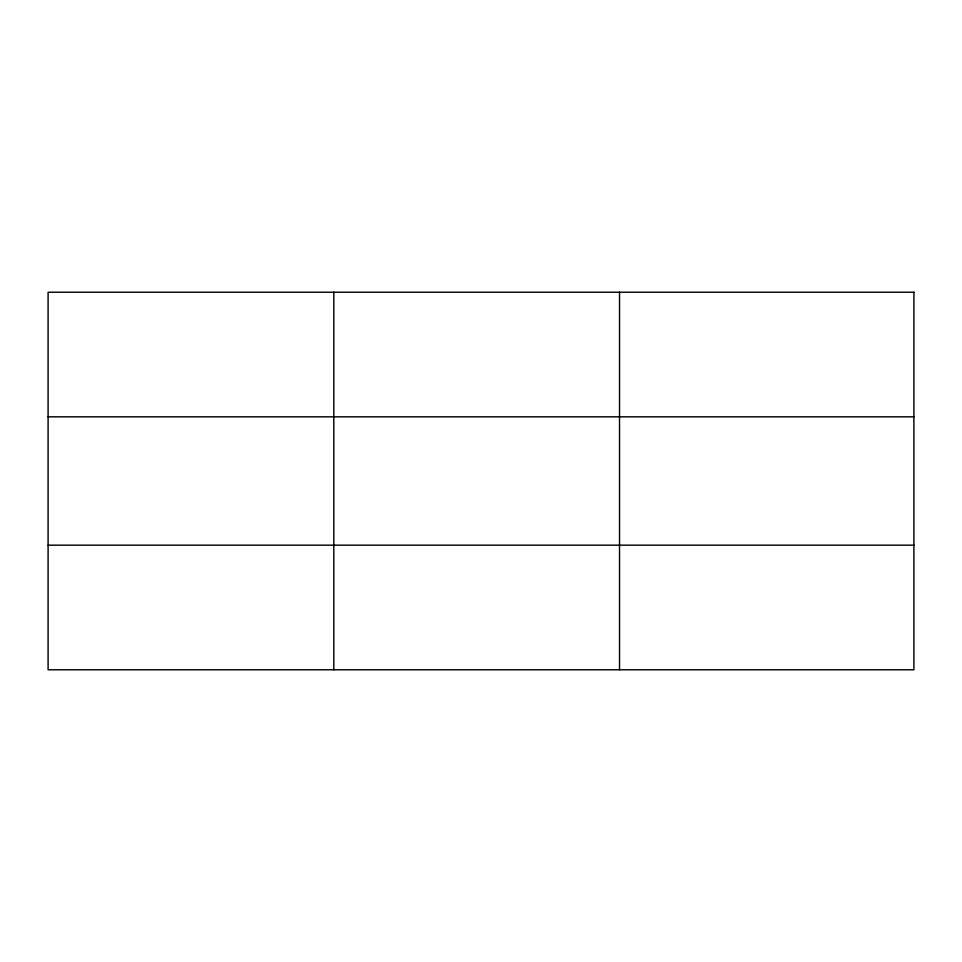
<?xml version="1.0" encoding="UTF-8"?>
<svg xmlns="http://www.w3.org/2000/svg" width="962" height="962" viewBox="0 0 962 962"><rect width="100%" height="100%" fill="white"/><g stroke="black" fill="none" stroke-linecap="round" stroke-linejoin="round"><path stroke-width="1.44" d="M333.814 292.232L333.814 669.768M619.528 292.232L619.528 669.768M48.1 416.823L913.9 416.823M48.1 545.177L913.9 545.177M913.9 292.232L913.9 669.768L48.1 669.768L48.1 292.232L913.9 292.232"/></g></svg>
